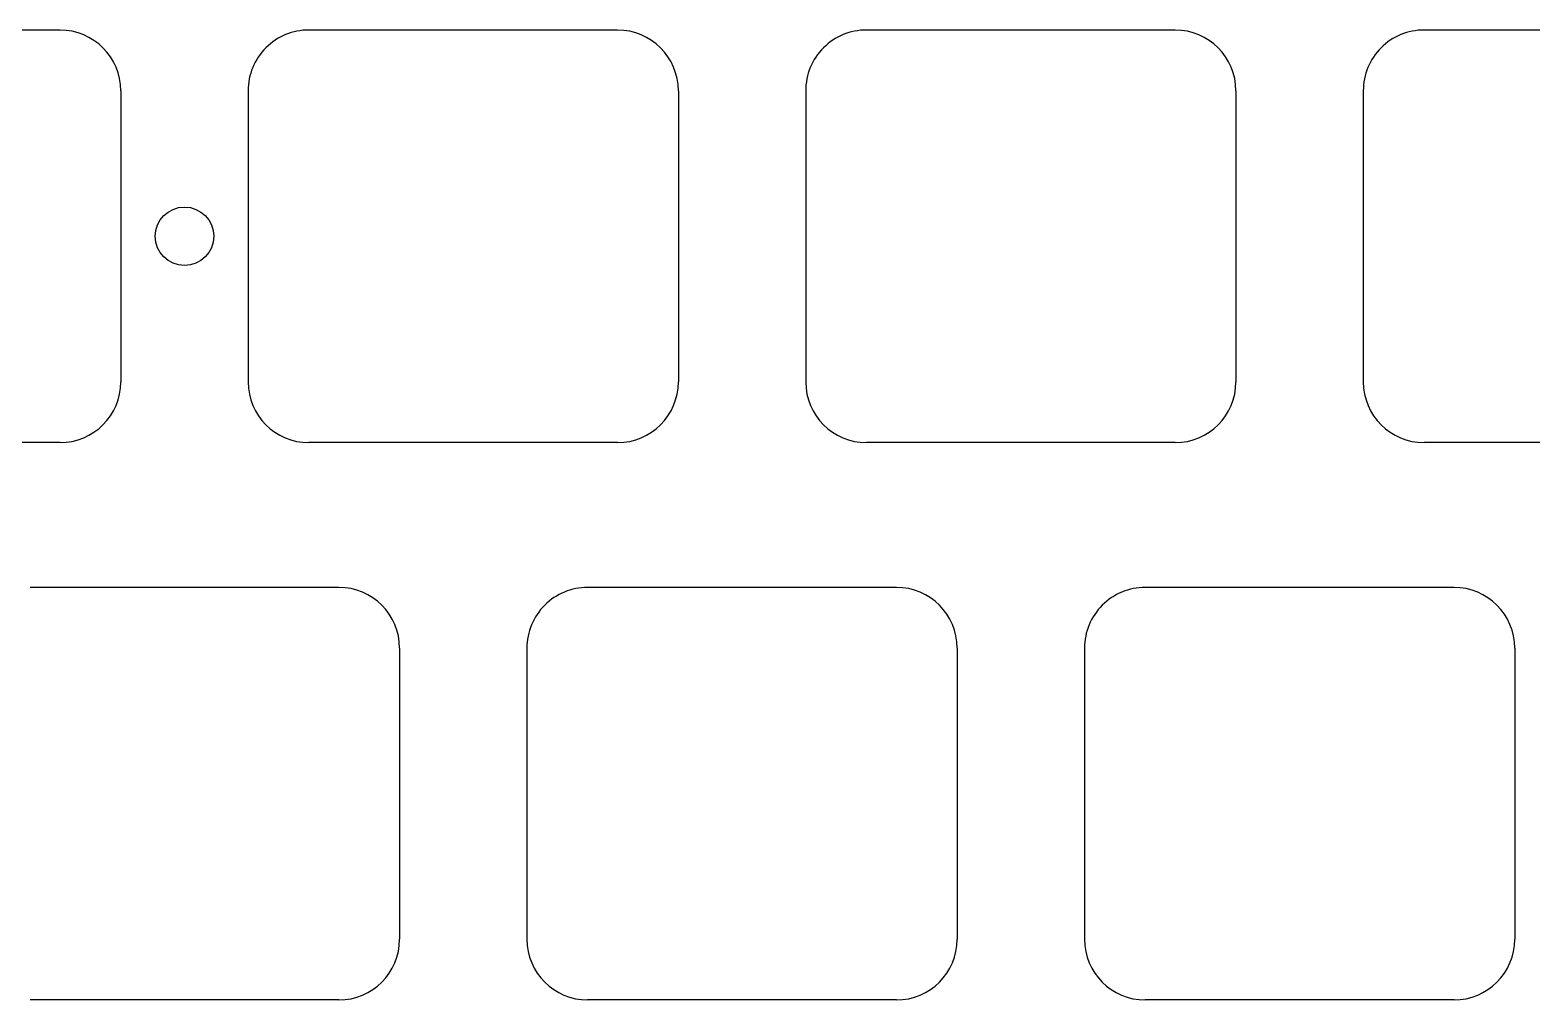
# Model space of a CAD drawing. Header units: millimetres. Extents: x -11 to 340, y -118 to 18.
# Drawn here: x 132.8 to 184.2, y -88 to -54.9 of the extents above; entities that cross this region are included whole.
import ezdxf

# ---------------------------------------------------------------- set-up
doc = ezdxf.new("R2010")
doc.units = ezdxf.units.MM
doc.header["$MEASUREMENT"] = 0
doc.layers.add('BLACK', color=7, linetype='CONTINUOUS')

msp = doc.modelspace()

# ---------------------------------------------------------------- linework, layer by layer
at = {"layer": 'BLACK', "linetype": 'Continuous'}
for p, q in [((133.8625, -54.8625), (123.312501, -54.8625)), ((142.362501, -54.862502), (142.362501, -54.8625)), ((152.9125, -54.8625), (142.362501, -54.8625)), ((161.412501, -54.862502), (161.412501, -54.8625)), ((171.9625, -54.8625), (161.412501, -54.8625)), ((180.462501, -54.862502), (180.462501, -54.8625)), ((191.0125, -54.8625), (180.462501, -54.8625)), ((135.937501, -56.9375), (135.937501, -66.8875)), ((140.287501, -56.9375), (140.287501, -66.8875)), ((154.987501, -56.9375), (154.987501, -66.8875)), ((159.337501, -56.9375), (159.337501, -66.8875)), ((174.037501, -56.9375), (174.037501, -66.8875)), ((178.387501, -56.9375), (178.387501, -66.8875)), ((133.862501, -68.9625), (123.3125, -68.9625)), ((133.862501, -68.962501), (133.862501, -68.9625)), ((152.912501, -68.9625), (142.3625, -68.9625)), ((152.912501, -68.962501), (152.912501, -68.9625)), ((171.962501, -68.9625), (161.4125, -68.9625)), ((171.962501, -68.962501), (171.962501, -68.9625)), ((191.012501, -68.9625), (180.4625, -68.9625)), ((132.837501, -73.912502), (132.837501, -73.9125)), ((143.3875, -73.9125), (132.837501, -73.9125)), ((151.887501, -73.912502), (151.887501, -73.9125)), ((162.4375, -73.9125), (151.887501, -73.9125)), ((170.937501, -73.912502), (170.937501, -73.9125)), ((181.4875, -73.9125), (170.937501, -73.9125)), ((145.462501, -75.9875), (145.462501, -85.9375)), ((149.812501, -75.9875), (149.812501, -85.9375)), ((164.512501, -75.9875), (164.512501, -85.9375)), ((168.862501, -75.9875), (168.862501, -85.9375)), ((183.562501, -75.9875), (183.562501, -85.9375)), ((143.387501, -88.0125), (132.8375, -88.0125)), ((143.387501, -88.012501), (143.387501, -88.0125)), ((162.437501, -88.0125), (151.8875, -88.0125)), ((162.437501, -88.012501), (162.437501, -88.0125)), ((181.487501, -88.0125), (170.9375, -88.0125)), ((181.487501, -88.012501), (181.487501, -88.0125))]:
    msp.add_line(p, q, dxfattribs=at)
at = {"layer": 'BLACK'}
msp.add_circle((138.1125, -61.9125), 1, dxfattribs=at)
for centre, radius, start, end in [((133.8625, -56.9375), 2.075, 0, 90), ((142.3625, -56.9375), 2.074999, 89.9999724, 180), ((152.9125, -56.9375), 2.075, 0, 90), ((161.4125, -56.9375), 2.074999, 89.9999724, 180), ((171.9625, -56.9375), 2.075, 0, 90), ((180.4625, -56.9375), 2.074999, 89.9999724, 180), ((133.8625, -66.8875), 2.075001, 270.0000276, 0), ((142.3625, -66.8875), 2.075, 180, 270), ((152.9125, -66.8875), 2.075001, 270.0000276, 0), ((161.4125, -66.8875), 2.075, 180, 270), ((171.9625, -66.8875), 2.075001, 270.0000276, 0), ((180.4625, -66.8875), 2.075, 180, 270), ((143.3875, -75.9875), 2.075, 0, 90), ((151.8875, -75.9875), 2.074999, 89.9999724, 180), ((162.4375, -75.9875), 2.075, 0, 90), ((170.9375, -75.9875), 2.074999, 89.9999724, 180), ((181.4875, -75.9875), 2.075, 0, 90), ((143.3875, -85.9375), 2.075001, 270.0000276, 0), ((151.8875, -85.9375), 2.075, 180, 270), ((162.4375, -85.9375), 2.075001, 270.0000276, 0), ((170.9375, -85.9375), 2.075, 180, 270), ((181.4875, -85.9375), 2.075001, 270.0000276, 0)]:
    msp.add_arc(centre, radius, start, end, dxfattribs=at)

doc.saveas('drawing.dxf')
